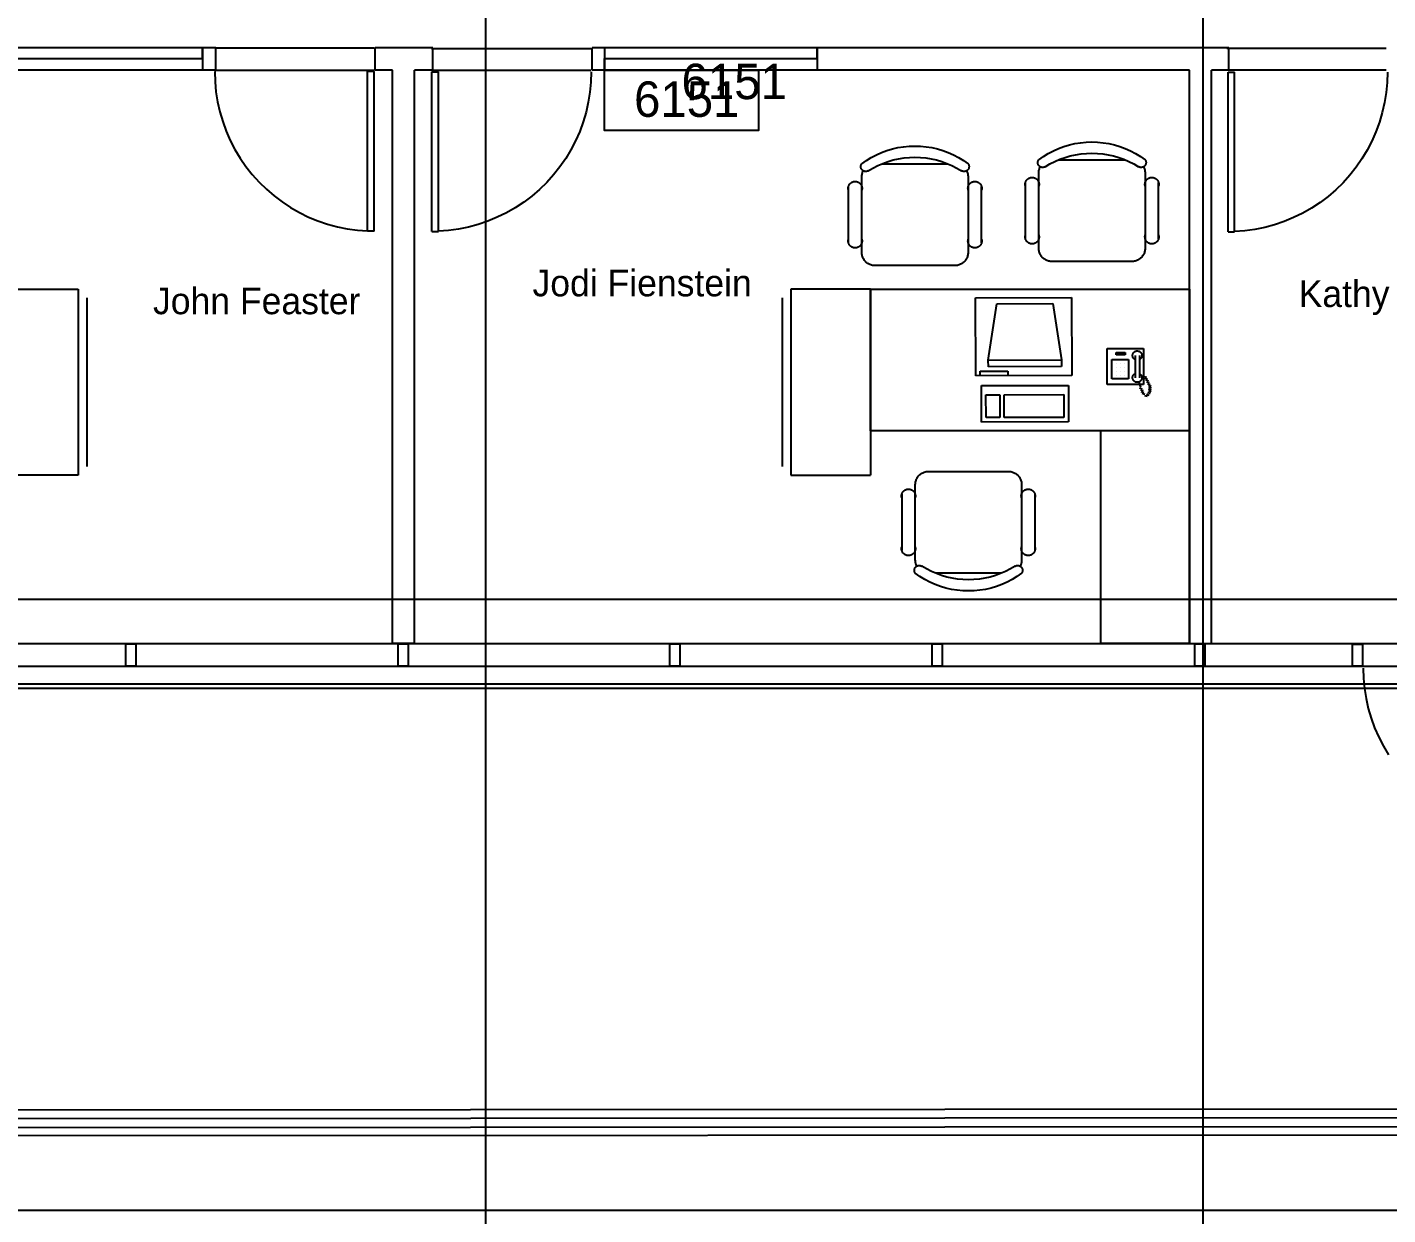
# Model space of a CAD drawing. Header units: millimetres. Extents: x 18694 to 89916, y 18694 to 89916.
# Drawn here: x 74181 to 81984, y 27563 to 34371 of the extents above; entities that cross this region are included whole.
import ezdxf

# ---------------------------------------------------------------- set-up
doc = ezdxf.new("R2010")
doc.units = ezdxf.units.MM
doc.layers.get('0').update_dxf_attribs({"linetype": 'CONTINUOUS'})
for name, color, linetype in [('E-B-FURR', 7, 'CONTINUOUS'), ('E-B-GLAZ', 7, 'CONTINUOUS'), ('E-B-MULL', 7, 'CONTINUOUS'), ('E-C-HEAD', 7, 'CONTINUOUS'), ('E-F-TERR', 7, 'CONTINUOUS'), ('EMPLOYEE', 7, 'CONTINUOUS'), ('GRIDLN', 7, 'CONTINUOUS'), ('RMNUM', 7, 'CONTINUOUS')]:
    doc.layers.add(name, color=color, linetype=linetype)

msp = doc.modelspace()

# ---------------------------------------------------------------- linework, layer by layer
for p, q in [((76132.962212, 33202.129887), (76132.962212, 34116.529887)), ((76171.062212, 34116.529887), (76132.962212, 34116.529887)), ((76171.062212, 33202.129887), (76171.062212, 34116.529887)), ((76501.375775, 33200.291943), (76501.375775, 34114.691943)), ((76501.375775, 34114.691943), (76539.475775, 34114.691943)), ((76539.475775, 33200.291943), (76539.475775, 34114.691943)), ((81068.09288, 33198.344195), (81068.09288, 34112.744195)), ((81068.09288, 34112.744195), (81106.19288, 34112.744195)), ((81106.19288, 33198.344195), (81106.19288, 34112.744195)), ((79083.572079, 33588.486838), (79461.529908, 33588.486838)), ((80098.580982, 33611.764646), (80476.53881, 33611.764646)), ((78967.750993, 33080.486838), (78967.750993, 33512.286838)), ((79577.350993, 33512.286838), (79577.350993, 33080.486838)), ((79906.559896, 33157.739646), (79906.559896, 33481.589646)), ((79982.759896, 33103.764646), (79982.759896, 33535.564646)), ((80592.359896, 33535.564646), (80592.359896, 33103.764646)), ((80669.626333, 33157.739646), (80669.626333, 33481.589646)), ((78891.550993, 33134.461838), (78891.550993, 33458.311838)), ((79654.61743, 33134.461838), (79654.61743, 33458.311838)), ((76171.062212, 33202.129887), (76132.962212, 33202.129887)), ((76501.375775, 33200.291943), (76539.475775, 33200.291943)), ((81068.09288, 33198.344195), (81106.19288, 33198.344195)), ((80516.159896, 33027.564646), (80058.959896, 33027.564646)), ((79501.150993, 33004.286838), (79043.950993, 33004.286838)), ((74015.776256, 32869.654093), (74472.976256, 32869.654093)), ((74472.976256, 32869.654093), (74472.976256, 31802.854093)), ((78561.01922, 32869.555224), (78561.01922, 31802.755224)), ((79018.21922, 32869.555224), (78561.01922, 32869.555224)), ((79018.21922, 32869.555224), (80847.019213, 32869.71386)), ((79018.289725, 32056.755227), (79018.21922, 32869.555224)), ((79018.21922, 32869.555224), (79018.21922, 31802.755224)), ((80847.019213, 32869.71386), (80847.195475, 30837.713868)), ((74523.776256, 32818.854093), (74523.776256, 31853.654093)), ((78510.21922, 32818.755224), (78510.21922, 31853.555224)), ((79620.006039, 32819.509741), (80171.457442, 32821.044443)), ((79621.248418, 32373.0967), (79620.006039, 32819.509741)), ((79693.527496, 32462.198199), (79741.402828, 32785.70186)), ((79741.402828, 32785.70186), (80064.358609, 32786.600654)), ((80064.358609, 32786.600654), (80112.625873, 32463.36456)), ((80171.457442, 32821.044443), (80172.699821, 32374.631403)), ((79693.527496, 32462.198199), (80112.625873, 32463.36456)), ((79693.630831, 32425.067634), (79693.527496, 32462.198199)), ((80112.625873, 32463.36456), (80112.729208, 32426.233994)), ((80375.070722, 32322.81821), (80375.070722, 32528.661669)), ((80375.070722, 32528.661669), (80583.484894, 32528.661669)), ((80401.998927, 32354.659434), (80401.998927, 32465.784434)), ((80401.998927, 32465.784434), (80497.248927, 32465.784434)), ((80425.811427, 32493.565684), (80425.811427, 32505.471934)), ((80425.811427, 32505.471934), (80477.405177, 32505.471934)), ((80477.405177, 32493.565684), (80425.811427, 32493.565684)), ((80477.405177, 32505.471934), (80477.405177, 32493.565684)), ((80497.248927, 32465.784434), (80497.248927, 32354.659434)), ((80534.768017, 32488.920795), (80534.768017, 32361.920795)), ((80560.168017, 32488.920795), (80560.168017, 32361.920795)), ((80583.484894, 32528.661669), (80583.484894, 32322.81821)), ((79647.434927, 32399.429372), (79804.992471, 32399.867858)), ((79647.508008, 32373.169781), (79647.434927, 32399.429372)), ((80112.729208, 32426.233994), (79693.630831, 32425.067634)), ((79804.992471, 32399.867858), (79805.065552, 32373.608268)), ((80425.811427, 32445.940684), (80425.811427, 32445.940684)), ((80425.811427, 32422.128184), (80425.811427, 32422.128184)), ((80425.811427, 32398.315684), (80425.811427, 32398.315684)), ((80449.623927, 32445.940684), (80449.623927, 32445.940684)), ((80449.623927, 32422.128184), (80449.623927, 32422.128184)), ((80449.623927, 32398.315684), (80449.623927, 32398.315684)), ((80473.436427, 32445.940684), (80473.436427, 32445.940684)), ((80473.436427, 32422.128184), (80473.436427, 32422.128184)), ((80473.436427, 32398.315684), (80473.436427, 32398.315684)), ((80172.699821, 32374.631403), (79621.248418, 32373.0967)), ((79653.409875, 32316.563526), (80152.342096, 32317.952066)), ((79653.994523, 32106.486801), (79653.409875, 32316.563526)), ((80152.342096, 32317.952066), (80152.926745, 32107.875341)), ((80583.484894, 32322.81821), (80375.070722, 32322.81821)), ((80497.248927, 32354.659434), (80401.998927, 32354.659434)), ((80425.811427, 32374.503184), (80425.811427, 32374.503184)), ((80449.623927, 32374.503184), (80449.623927, 32374.503184)), ((80473.436427, 32374.503184), (80473.436427, 32374.503184)), ((80556.469661, 32337.069815), (80565.634932, 32308.1677)), ((80585.954932, 32369.1277), (80601.194932, 32364.0477)), ((80591.034932, 32358.9677), (80606.274932, 32353.8877)), ((80596.114932, 32348.8077), (80611.354932, 32343.7277)), ((80601.194932, 32338.6477), (80616.434932, 32333.5677)), ((80606.274932, 32328.4877), (80621.514932, 32323.4077)), ((80611.354932, 32318.3277), (80626.594932, 32313.2477)), ((80611.354932, 32308.1677), (80626.594932, 32303.0877)), ((79679.815628, 32264.117425), (79758.594399, 32264.336669)), ((79680.181033, 32132.819472), (79679.815628, 32264.117425)), ((79758.594399, 32264.336669), (79758.959805, 32133.038716)), ((79784.85399, 32264.40975), (80126.228668, 32265.359804)), ((79785.219395, 32133.111797), (79784.85399, 32264.40975)), ((80126.228668, 32265.359804), (80126.594073, 32134.061851)), ((80560.554932, 32303.0877), (80575.794932, 32298.0077)), ((80565.634932, 32292.9277), (80580.874932, 32287.8477)), ((80570.714932, 32282.7677), (80585.954932, 32277.6877)), ((80575.794932, 32272.6077), (80591.034932, 32267.5277)), ((80589.240617, 32260.293653), (80604.480617, 32255.213653)), ((80601.194932, 32267.5277), (80616.434932, 32262.4477)), ((80606.274932, 32277.6877), (80621.514932, 32272.6077)), ((80611.354932, 32298.0077), (80626.594932, 32292.9277)), ((80611.354932, 32287.8477), (80626.594932, 32282.7677)), ((80152.926745, 32107.875341), (79653.994523, 32106.486801)), ((79758.959805, 32133.038716), (79680.181033, 32132.819472)), ((80126.594073, 32134.061851), (79785.219395, 32133.111797)), ((80847.089718, 32056.913863), (79018.289725, 32056.755227)), ((80339.195477, 30837.669802), (80339.08972, 32056.869797)), ((74472.976256, 31802.854093), (74015.776256, 31802.854093)), ((78561.01922, 31802.755224), (79018.21922, 31802.755224)), ((79350.925596, 31824.893106), (79808.125596, 31824.893106)), ((79197.459159, 31694.718106), (79197.459159, 31370.868106)), ((79274.725596, 31316.893106), (79274.725596, 31748.693106)), ((79884.325596, 31748.693106), (79884.325596, 31316.893106)), ((79960.525596, 31694.718106), (79960.525596, 31370.868106)), ((79768.504511, 31240.693106), (79390.546682, 31240.693106)), ((80847.195475, 30837.713868), (80339.195477, 30837.669802))]:
    msp.add_line(p, q)
for points in [[(75256.662212, 34116.529887), (75258.517618, 34058.30854), (75264.076309, 34000.323467), (75273.315725, 33942.809982), (75286.198371, 33886.001486), (75302.671967, 33830.12852), (75322.66966, 33775.417826), (75346.110296, 33722.091431), (75372.898747, 33670.365744), (75402.9263, 33620.450678), (75436.071099, 33572.548799), (75472.198636, 33526.8545), (75511.162296, 33483.55322), (75552.80396, 33442.820682), (75596.954635, 33404.822187), (75643.435151, 33369.711941), (75692.056881, 33337.632427), (75742.622507, 33308.713832), (75794.926826, 33283.073511), (75848.757575, 33260.815518), (75903.896299, 33242.030182), (75960.119234, 33226.793735), (76017.198217, 33215.168011), (76074.901611, 33207.20019), (76132.995242, 33202.922605)], [(77415.775775, 34114.691943), (77413.920369, 34056.470596), (77408.361678, 33998.485523), (77399.122262, 33940.972038), (77386.239616, 33884.163542), (77369.76602, 33828.290576), (77349.768327, 33773.579882), (77326.327691, 33720.253487), (77299.53924, 33668.5278), (77269.511687, 33618.612734), (77236.366888, 33570.710855), (77200.239351, 33525.016556), (77161.275691, 33481.715276), (77119.634027, 33440.982738), (77075.483352, 33402.984243), (77029.002836, 33367.873997), (76980.381106, 33335.794483), (76929.81548, 33306.875888), (76877.511161, 33281.235567), (76823.680412, 33258.977574), (76768.541688, 33240.192238), (76712.318753, 33224.955791), (76655.23977, 33213.330067), (76597.536376, 33205.362246), (76539.442745, 33201.084661)], [(81982.49288, 34112.744195), (81980.637473, 34054.522848), (81975.078783, 33996.537775), (81965.839367, 33939.02429), (81952.956721, 33882.215794), (81936.483124, 33826.342827), (81916.485431, 33771.632133), (81893.044796, 33718.305738), (81866.256345, 33666.580052), (81836.228791, 33616.664986), (81803.083992, 33568.763107), (81766.956456, 33523.068808), (81727.992796, 33479.767528), (81686.351132, 33439.03499), (81642.200457, 33401.036495), (81595.71994, 33365.926249), (81547.098211, 33333.846735), (81496.532584, 33304.928139), (81444.228266, 33279.287819), (81390.397517, 33257.029826), (81335.258793, 33238.244489), (81279.035858, 33223.008043), (81221.956874, 33211.382319), (81164.253481, 33203.414497), (81106.15985, 33199.136913)], [(79982.759896, 33611.764646), (80009.524597, 33630.523878), (80037.440227, 33647.52316), (80066.39123, 33662.692123), (80096.257762, 33675.967975), (80126.916191, 33687.295761), (80158.239606, 33696.62859), (80190.098343, 33703.927827), (80222.360523, 33709.163258), (80254.892596, 33712.313211), (80287.559896, 33713.364646), (80320.227196, 33712.313211), (80352.759269, 33709.163258), (80385.021449, 33703.927827), (80416.880186, 33696.62859), (80448.203601, 33687.295761), (80478.86203, 33675.967975), (80508.728562, 33662.692123), (80537.679565, 33647.52316), (80565.595195, 33630.523878), (80592.359896, 33611.764646)], [(78967.750993, 33588.486838), (78994.515694, 33607.246069), (79022.431324, 33624.245351), (79051.382327, 33639.414314), (79081.248859, 33652.690167), (79111.907288, 33664.017953), (79143.230703, 33673.350781), (79175.08944, 33680.650019), (79207.35162, 33685.88545), (79239.883693, 33689.035403), (79272.550993, 33690.086838), (79305.218293, 33689.035403), (79337.750366, 33685.88545), (79370.012546, 33680.650019), (79401.871283, 33673.350781), (79433.194698, 33664.017953), (79463.853127, 33652.690167), (79493.719659, 33639.414314), (79522.670662, 33624.245351), (79550.586292, 33607.246069), (79577.350993, 33588.486838)], [(80020.078649, 33571.172876), (80047.06741, 33587.148548), (80075.006707, 33601.396744), (80103.786109, 33613.861149), (80133.291868, 33624.492496), (80163.407364, 33633.248767), (80194.013566, 33640.095353), (80224.989506, 33645.005193), (80256.212752, 33647.95888), (80287.559896, 33648.944742), (80318.90704, 33647.95888), (80350.130286, 33645.005193), (80381.106226, 33640.095353), (80411.712428, 33633.248767), (80441.827924, 33624.492496), (80471.333683, 33613.861149), (80500.113085, 33601.396744), (80528.052382, 33587.148548), (80555.041143, 33571.172876)], [(79004.864524, 33548.223141), (79003.313381, 33547.321012), (79001.707379, 33546.520612), (79000.053181, 33545.825263), (78998.357649, 33545.237849), (78996.627818, 33544.760807), (78994.870865, 33544.396117), (78993.094079, 33544.145292), (78991.304831, 33544.009372), (78989.510544, 33543.988921), (78987.718663, 33544.084023), (78985.936621, 33544.294285), (78984.171812, 33544.618834), (78982.431557, 33545.056324), (78980.723077, 33545.604939), (78979.053459, 33546.262403), (78977.429631, 33547.025989), (78975.858329, 33547.892529), (78974.346071, 33548.858428), (78972.899133, 33549.919678), (78971.523516, 33551.071877), (78970.224929, 33552.310245), (78969.008758, 33553.629643), (78967.88005, 33555.024598), (78966.843486, 33556.489323), (78965.903368, 33558.017741), (78965.063595, 33559.60351), (78964.327652, 33561.240053), (78963.698592, 33562.920578), (78963.179025, 33564.638115), (78962.771106, 33566.385537), (78962.476528, 33568.155596), (78962.296512, 33569.940946), (78962.231806, 33571.734183), (78962.282678, 33573.527865), (78962.448917, 33575.314551), (78962.729833, 33577.086829), (78963.124262, 33578.837346), (78963.630565, 33580.558839), (78964.246644, 33582.244167), (78964.969942, 33583.886337), (78965.797457, 33585.478537), (78966.725758, 33587.014161), (78967.750993, 33588.486838)], [(79005.069746, 33547.895068), (79032.058508, 33563.87074), (79059.997804, 33578.118936), (79088.777206, 33590.58334), (79118.282965, 33601.214688), (79148.398461, 33609.970959), (79179.004663, 33616.817545), (79209.980603, 33621.727384), (79241.203849, 33624.681072), (79272.550993, 33625.666933), (79303.898137, 33624.681072), (79335.121383, 33621.727384), (79366.097323, 33616.817545), (79396.703525, 33609.970959), (79426.819021, 33601.214688), (79456.32478, 33590.58334), (79485.104182, 33578.118936), (79513.043479, 33563.87074), (79540.03224, 33547.895068)], [(79577.350993, 33588.486838), (79578.376228, 33587.014161), (79579.304529, 33585.478537), (79580.132044, 33583.886337), (79580.855342, 33582.244167), (79581.471421, 33580.558839), (79581.977724, 33578.837346), (79582.372153, 33577.086829), (79582.653069, 33575.314551), (79582.819308, 33573.527865), (79582.87018, 33571.734183), (79582.805474, 33569.940946), (79582.625458, 33568.155596), (79582.33088, 33566.385537), (79581.922961, 33564.638115), (79581.403394, 33562.920578), (79580.774334, 33561.240053), (79580.038391, 33559.60351), (79579.198618, 33558.017741), (79578.2585, 33556.489323), (79577.221936, 33555.024598), (79576.093228, 33553.629643), (79574.877057, 33552.310245), (79573.57847, 33551.071877), (79572.202853, 33549.919678), (79570.755915, 33548.858428), (79569.243658, 33547.892529), (79567.672355, 33547.025989), (79566.048527, 33546.262403), (79564.378909, 33545.604939), (79562.670429, 33545.056324), (79560.930174, 33544.618834), (79559.165365, 33544.294285), (79557.383323, 33544.084023), (79555.591442, 33543.988921), (79553.797155, 33544.009372), (79552.007907, 33544.145292), (79550.231121, 33544.396117), (79548.474168, 33544.760807), (79546.744337, 33545.237849), (79545.048806, 33545.825263), (79543.394607, 33546.520612), (79541.788605, 33547.321012), (79540.237462, 33548.223141)], [(80019.873427, 33571.50095), (80018.322284, 33570.59882), (80016.716282, 33569.79842), (80015.062083, 33569.103071), (80013.366552, 33568.515657), (80011.636721, 33568.038616), (80009.879768, 33567.673926), (80008.102982, 33567.423101), (80006.313734, 33567.28718), (80004.519447, 33567.266729), (80002.727566, 33567.361832), (80000.945524, 33567.572094), (79999.180715, 33567.896643), (79997.44046, 33568.334132), (79995.73198, 33568.882747), (79994.062362, 33569.540211), (79992.438534, 33570.303798), (79990.867231, 33571.170338), (79989.354974, 33572.136236), (79987.908036, 33573.197487), (79986.532419, 33574.349686), (79985.233832, 33575.588053), (79984.017661, 33576.907451), (79982.888953, 33578.302407), (79981.852389, 33579.767131), (79980.912271, 33581.295549), (79980.072498, 33582.881319), (79979.336555, 33584.517861), (79978.707495, 33586.198387), (79978.187928, 33587.915923), (79977.780009, 33589.663346), (79977.485431, 33591.433404), (79977.305415, 33593.218755), (79977.240709, 33595.011991), (79977.291581, 33596.805673), (79977.45782, 33598.592359), (79977.738736, 33600.364637), (79978.133165, 33602.115154), (79978.639468, 33603.836647), (79979.255547, 33605.521975), (79979.978845, 33607.164146), (79980.80636, 33608.756345), (79981.734661, 33610.291969), (79982.759896, 33611.764646)], [(79982.759896, 33535.564646), (79982.897838, 33540.147588), (79983.311165, 33544.713937), (79983.998381, 33549.247161), (79984.956997, 33553.730848), (79986.183542, 33558.148762), (79987.673576, 33562.484911), (79989.421705, 33566.723594), (79991.421599, 33570.849465)], [(80592.359896, 33611.764646), (80593.385131, 33610.291969), (80594.313432, 33608.756345), (80595.140947, 33607.164146), (80595.864245, 33605.521975), (80596.480324, 33603.836647), (80596.986627, 33602.115154), (80597.381056, 33600.364637), (80597.661972, 33598.592359), (80597.828211, 33596.805673), (80597.879083, 33595.011991), (80597.814377, 33593.218755), (80597.634361, 33591.433404), (80597.339783, 33589.663346), (80596.931864, 33587.915923), (80596.412297, 33586.198387), (80595.783237, 33584.517861), (80595.047294, 33582.881319), (80594.207521, 33581.295549), (80593.267403, 33579.767131), (80592.230839, 33578.302407), (80591.102131, 33576.907451), (80589.88596, 33575.588053), (80588.587373, 33574.349686), (80587.211756, 33573.197487), (80585.764818, 33572.136236), (80584.25256, 33571.170338), (80582.681258, 33570.303798), (80581.05743, 33569.540211), (80579.387812, 33568.882747), (80577.679332, 33568.334132), (80575.939077, 33567.896643), (80574.174268, 33567.572094), (80572.392226, 33567.361832), (80570.600345, 33567.266729), (80568.806058, 33567.28718), (80567.01681, 33567.423101), (80565.240024, 33567.673926), (80563.483071, 33568.038616), (80561.75324, 33568.515657), (80560.057708, 33569.103071), (80558.40351, 33569.79842), (80556.797508, 33570.59882), (80555.246365, 33571.50095)], [(80583.698193, 33570.849465), (80585.698087, 33566.723594), (80587.446215, 33562.484911), (80588.93625, 33558.148762), (80590.162795, 33553.730848), (80591.121411, 33549.247161), (80591.808627, 33544.713937), (80592.221954, 33540.147588), (80592.359896, 33535.564646)], [(78891.550993, 33436.086838), (78890.909015, 33438.587903), (78890.431034, 33441.12542), (78890.119073, 33443.688649), (78889.974452, 33446.266739), (78889.997784, 33448.848776), (78890.188969, 33451.423832), (78890.5472, 33453.981004), (78891.070958, 33456.50947), (78891.758028, 33458.998526), (78892.6055, 33461.437635), (78893.609788, 33463.816472), (78894.766639, 33466.124969), (78896.071158, 33468.353352), (78897.517822, 33470.49219), (78899.100507, 33472.532427), (78900.812513, 33474.465429), (78902.646595, 33476.283012), (78904.594987, 33477.977482), (78906.649442, 33479.541667), (78908.801264, 33480.968946), (78911.041344, 33482.253276), (78913.360199, 33483.389221), (78915.748014, 33484.371973), (78918.194681, 33485.197371), (78920.689843, 33485.861922), (78923.222939, 33486.362813), (78925.783244, 33486.697922), (78928.359922, 33486.865832), (78930.942064, 33486.865832), (78933.518742, 33486.697922), (78936.079048, 33486.362813), (78938.612143, 33485.861922), (78941.107305, 33485.197371), (78943.553972, 33484.371973), (78945.941787, 33483.389221), (78948.260642, 33482.253276), (78950.500722, 33480.968946), (78952.652544, 33479.541667), (78954.706999, 33477.977482), (78956.655392, 33476.283012), (78958.489473, 33474.465429), (78960.201479, 33472.532427), (78961.784164, 33470.49219), (78963.230828, 33468.353352), (78964.535347, 33466.124969), (78965.692199, 33463.816472), (78966.696486, 33461.437635), (78967.543958, 33458.998526), (78968.231028, 33456.50947), (78968.754786, 33453.981004), (78969.113017, 33451.423832), (78969.304202, 33448.848776), (78969.327534, 33446.266739), (78969.182913, 33443.688649), (78968.870952, 33441.12542), (78968.392971, 33438.587903), (78967.750993, 33436.086838)], [(78967.750993, 33512.286838), (78967.888935, 33516.86978), (78968.302262, 33521.436129), (78968.989478, 33525.969353), (78969.948094, 33530.453039), (78971.174639, 33534.870954), (78972.664674, 33539.207102), (78974.412802, 33543.445785), (78976.412696, 33547.571656)], [(79568.68929, 33547.571656), (79570.689184, 33543.445785), (79572.437313, 33539.207102), (79573.927347, 33534.870954), (79575.153892, 33530.453039), (79576.112508, 33525.969353), (79576.799724, 33521.436129), (79577.213051, 33516.86978), (79577.350993, 33512.286838)], [(79578.41743, 33436.086838), (79577.775452, 33438.587903), (79577.297471, 33441.12542), (79576.98551, 33443.688649), (79576.840889, 33446.266739), (79576.864221, 33448.848776), (79577.055407, 33451.423832), (79577.413637, 33453.981004), (79577.937395, 33456.50947), (79578.624465, 33458.998526), (79579.471937, 33461.437635), (79580.476225, 33463.816472), (79581.633076, 33466.124969), (79582.937595, 33468.353352), (79584.384259, 33470.49219), (79585.966944, 33472.532427), (79587.678951, 33474.465429), (79589.513032, 33476.283012), (79591.461424, 33477.977482), (79593.515879, 33479.541667), (79595.667701, 33480.968946), (79597.907781, 33482.253276), (79600.226636, 33483.389221), (79602.614452, 33484.371973), (79605.061119, 33485.197371), (79607.556281, 33485.861922), (79610.089376, 33486.362813), (79612.649681, 33486.697922), (79615.226359, 33486.865832), (79617.808502, 33486.865832), (79620.385179, 33486.697922), (79622.945485, 33486.362813), (79625.47858, 33485.861922), (79627.973742, 33485.197371), (79630.420409, 33484.371973), (79632.808224, 33483.389221), (79635.127079, 33482.253276), (79637.367159, 33480.968946), (79639.518981, 33479.541667), (79641.573437, 33477.977482), (79643.521829, 33476.283012), (79645.35591, 33474.465429), (79647.067917, 33472.532427), (79648.650602, 33470.49219), (79650.097265, 33468.353352), (79651.401784, 33466.124969), (79652.558636, 33463.816472), (79653.562923, 33461.437635), (79654.410396, 33458.998526), (79655.097465, 33456.50947), (79655.621224, 33453.981004), (79655.979454, 33451.423832), (79656.17064, 33448.848776), (79656.193971, 33446.266739), (79656.049351, 33443.688649), (79655.737389, 33441.12542), (79655.259408, 33438.587903), (79654.61743, 33436.086838)], [(79906.559896, 33459.364646), (79905.917918, 33461.865711), (79905.439937, 33464.403229), (79905.127976, 33466.966457), (79904.983355, 33469.544547), (79905.006687, 33472.126585), (79905.197872, 33474.70164), (79905.556103, 33477.258813), (79906.079861, 33479.787279), (79906.766931, 33482.276334), (79907.614403, 33484.715443), (79908.61869, 33487.094281), (79909.775542, 33489.402777), (79911.080061, 33491.631161), (79912.526725, 33493.769998), (79914.10941, 33495.810236), (79915.821416, 33497.743237), (79917.655497, 33499.56082), (79919.60389, 33501.255291), (79921.658345, 33502.819476), (79923.810167, 33504.246754), (79926.050247, 33505.531085), (79928.369102, 33506.66703), (79930.756917, 33507.649782), (79933.203584, 33508.47518), (79935.698746, 33509.139731), (79938.231841, 33509.640621), (79940.792147, 33509.97573), (79943.368825, 33510.143641), (79945.950967, 33510.143641), (79948.527645, 33509.97573), (79951.08795, 33509.640621), (79953.621046, 33509.139731), (79956.116208, 33508.47518), (79958.562875, 33507.649782), (79960.95069, 33506.66703), (79963.269545, 33505.531085), (79965.509625, 33504.246754), (79967.661447, 33502.819476), (79969.715902, 33501.255291), (79971.664294, 33499.56082), (79973.498376, 33497.743237), (79975.210382, 33495.810236), (79976.793067, 33493.769998), (79978.239731, 33491.631161), (79979.54425, 33489.402777), (79980.701101, 33487.094281), (79981.705389, 33484.715443), (79982.552861, 33482.276334), (79983.239931, 33479.787279), (79983.763689, 33477.258813), (79984.12192, 33474.70164), (79984.313105, 33472.126585), (79984.336437, 33469.544547), (79984.191816, 33466.966457), (79983.879855, 33464.403229), (79983.401874, 33461.865711), (79982.759896, 33459.364646)], [(80593.426333, 33459.364646), (80592.784355, 33461.865711), (80592.306374, 33464.403229), (80591.994413, 33466.966457), (80591.849792, 33469.544547), (80591.873124, 33472.126585), (80592.06431, 33474.70164), (80592.42254, 33477.258813), (80592.946298, 33479.787279), (80593.633368, 33482.276334), (80594.48084, 33484.715443), (80595.485128, 33487.094281), (80596.641979, 33489.402777), (80597.946498, 33491.631161), (80599.393162, 33493.769998), (80600.975847, 33495.810236), (80602.687853, 33497.743237), (80604.521935, 33499.56082), (80606.470327, 33501.255291), (80608.524782, 33502.819476), (80610.676604, 33504.246754), (80612.916684, 33505.531085), (80615.235539, 33506.66703), (80617.623354, 33507.649782), (80620.070021, 33508.47518), (80622.565184, 33509.139731), (80625.098279, 33509.640621), (80627.658584, 33509.97573), (80630.235262, 33510.143641), (80632.817405, 33510.143641), (80635.394082, 33509.97573), (80637.954388, 33509.640621), (80640.487483, 33509.139731), (80642.982645, 33508.47518), (80645.429312, 33507.649782), (80647.817127, 33506.66703), (80650.135982, 33505.531085), (80652.376062, 33504.246754), (80654.527884, 33502.819476), (80656.58234, 33501.255291), (80658.530732, 33499.56082), (80660.364813, 33497.743237), (80662.07682, 33495.810236), (80663.659504, 33493.769998), (80665.106168, 33491.631161), (80666.410687, 33489.402777), (80667.567539, 33487.094281), (80668.571826, 33484.715443), (80669.419298, 33482.276334), (80670.106368, 33479.787279), (80670.630126, 33477.258813), (80670.988357, 33474.70164), (80671.179542, 33472.126585), (80671.202874, 33469.544547), (80671.058253, 33466.966457), (80670.746292, 33464.403229), (80670.268311, 33461.865711), (80669.626333, 33459.364646)], [(79982.759896, 33179.964646), (79983.401874, 33177.463581), (79983.879855, 33174.926063), (79984.191816, 33172.362834), (79984.336437, 33169.784745), (79984.313105, 33167.202707), (79984.12192, 33164.627652), (79983.763689, 33162.070479), (79983.239931, 33159.542013), (79982.552861, 33157.052958), (79981.705389, 33154.613849), (79980.701101, 33152.235011), (79979.54425, 33149.926515), (79978.239731, 33147.698131), (79976.793067, 33145.559294), (79975.210382, 33143.519056), (79973.498376, 33141.586055), (79971.664294, 33139.768472), (79969.715902, 33138.074001), (79967.661447, 33136.509816), (79965.509625, 33135.082538), (79963.269545, 33133.798207), (79960.95069, 33132.662262), (79958.562875, 33131.67951), (79956.116208, 33130.854112), (79953.621046, 33130.189561), (79951.08795, 33129.688671), (79948.527645, 33129.353562), (79945.950967, 33129.185651), (79943.368825, 33129.185651), (79940.792147, 33129.353562), (79938.231841, 33129.688671), (79935.698746, 33130.189561), (79933.203584, 33130.854112), (79930.756917, 33131.67951), (79928.369102, 33132.662262), (79926.050247, 33133.798207), (79923.810167, 33135.082538), (79921.658345, 33136.509816), (79919.60389, 33138.074001), (79917.655497, 33139.768472), (79915.821416, 33141.586055), (79914.10941, 33143.519056), (79912.526725, 33145.559294), (79911.080061, 33147.698131), (79909.775542, 33149.926515), (79908.61869, 33152.235011), (79907.614403, 33154.613849), (79906.766931, 33157.052958), (79906.079861, 33159.542013), (79905.556103, 33162.070479), (79905.197872, 33164.627652), (79905.006687, 33167.202707), (79904.983355, 33169.784745), (79905.127976, 33172.362834), (79905.439937, 33174.926063), (79905.917918, 33177.463581), (79906.559896, 33179.964646)], [(80669.626333, 33179.964646), (80670.268311, 33177.463581), (80670.746292, 33174.926063), (80671.058253, 33172.362834), (80671.202874, 33169.784745), (80671.179542, 33167.202707), (80670.988357, 33164.627652), (80670.630126, 33162.070479), (80670.106368, 33159.542013), (80669.419298, 33157.052958), (80668.571826, 33154.613849), (80667.567539, 33152.235011), (80666.410687, 33149.926515), (80665.106168, 33147.698131), (80663.659504, 33145.559294), (80662.07682, 33143.519056), (80660.364813, 33141.586055), (80658.530732, 33139.768472), (80656.58234, 33138.074001), (80654.527884, 33136.509816), (80652.376062, 33135.082538), (80650.135982, 33133.798207), (80647.817127, 33132.662262), (80645.429312, 33131.67951), (80642.982645, 33130.854112), (80640.487483, 33130.189561), (80637.954388, 33129.688671), (80635.394082, 33129.353562), (80632.817405, 33129.185651), (80630.235262, 33129.185651), (80627.658584, 33129.353562), (80625.098279, 33129.688671), (80622.565184, 33130.189561), (80620.070021, 33130.854112), (80617.623354, 33131.67951), (80615.235539, 33132.662262), (80612.916684, 33133.798207), (80610.676604, 33135.082538), (80608.524782, 33136.509816), (80606.470327, 33138.074001), (80604.521935, 33139.768472), (80602.687853, 33141.586055), (80600.975847, 33143.519056), (80599.393162, 33145.559294), (80597.946498, 33147.698131), (80596.641979, 33149.926515), (80595.485128, 33152.235011), (80594.48084, 33154.613849), (80593.633368, 33157.052958), (80592.946298, 33159.542013), (80592.42254, 33162.070479), (80592.06431, 33164.627652), (80591.873124, 33167.202707), (80591.849792, 33169.784745), (80591.994413, 33172.362834), (80592.306374, 33174.926063), (80592.784355, 33177.463581), (80593.426333, 33179.964646)], [(78967.750993, 33156.686838), (78968.392971, 33154.185773), (78968.870952, 33151.648255), (78969.182913, 33149.085026), (78969.327534, 33146.506936), (78969.304202, 33143.924899), (78969.113017, 33141.349844), (78968.754786, 33138.792671), (78968.231028, 33136.264205), (78967.543958, 33133.775149), (78966.696486, 33131.336041), (78965.692199, 33128.957203), (78964.535347, 33126.648706), (78963.230828, 33124.420323), (78961.784164, 33122.281485), (78960.201479, 33120.241248), (78958.489473, 33118.308246), (78956.655392, 33116.490663), (78954.706999, 33114.796193), (78952.652544, 33113.232008), (78950.500722, 33111.804729), (78948.260642, 33110.520399), (78945.941787, 33109.384454), (78943.553972, 33108.401702), (78941.107305, 33107.576304), (78938.612143, 33106.911753), (78936.079048, 33106.410863), (78933.518742, 33106.075753), (78930.942064, 33105.907843), (78928.359922, 33105.907843), (78925.783244, 33106.075753), (78923.222939, 33106.410863), (78920.689843, 33106.911753), (78918.194681, 33107.576304), (78915.748014, 33108.401702), (78913.360199, 33109.384454), (78911.041344, 33110.520399), (78908.801264, 33111.804729), (78906.649442, 33113.232008), (78904.594987, 33114.796193), (78902.646595, 33116.490663), (78900.812513, 33118.308246), (78899.100507, 33120.241248), (78897.517822, 33122.281485), (78896.071158, 33124.420323), (78894.766639, 33126.648706), (78893.609788, 33128.957203), (78892.6055, 33131.336041), (78891.758028, 33133.775149), (78891.070958, 33136.264205), (78890.5472, 33138.792671), (78890.188969, 33141.349844), (78889.997784, 33143.924899), (78889.974452, 33146.506936), (78890.119073, 33149.085026), (78890.431034, 33151.648255), (78890.909015, 33154.185773), (78891.550993, 33156.686838)], [(79654.61743, 33156.686838), (79655.259408, 33154.185773), (79655.737389, 33151.648255), (79656.049351, 33149.085026), (79656.193971, 33146.506936), (79656.17064, 33143.924899), (79655.979454, 33141.349844), (79655.621224, 33138.792671), (79655.097465, 33136.264205), (79654.410396, 33133.775149), (79653.562923, 33131.336041), (79652.558636, 33128.957203), (79651.401784, 33126.648706), (79650.097265, 33124.420323), (79648.650602, 33122.281485), (79647.067917, 33120.241248), (79645.35591, 33118.308246), (79643.521829, 33116.490663), (79641.573437, 33114.796193), (79639.518981, 33113.232008), (79637.367159, 33111.804729), (79635.127079, 33110.520399), (79632.808224, 33109.384454), (79630.420409, 33108.401702), (79627.973742, 33107.576304), (79625.47858, 33106.911753), (79622.945485, 33106.410863), (79620.385179, 33106.075753), (79617.808502, 33105.907843), (79615.226359, 33105.907843), (79612.649681, 33106.075753), (79610.089376, 33106.410863), (79607.556281, 33106.911753), (79605.061119, 33107.576304), (79602.614452, 33108.401702), (79600.226636, 33109.384454), (79597.907781, 33110.520399), (79595.667701, 33111.804729), (79593.515879, 33113.232008), (79591.461424, 33114.796193), (79589.513032, 33116.490663), (79587.678951, 33118.308246), (79585.966944, 33120.241248), (79584.384259, 33122.281485), (79582.937595, 33124.420323), (79581.633076, 33126.648706), (79580.476225, 33128.957203), (79579.471937, 33131.336041), (79578.624465, 33133.775149), (79577.937395, 33136.264205), (79577.413637, 33138.792671), (79577.055407, 33141.349844), (79576.864221, 33143.924899), (79576.840889, 33146.506936), (79576.98551, 33149.085026), (79577.297471, 33151.648255), (79577.775452, 33154.185773), (79578.41743, 33156.686838)], [(80058.959896, 33027.564646), (80053.976177, 33027.727796), (80049.0138, 33028.216548), (80044.094013, 33029.028808), (80039.237885, 33030.161098), (80034.466209, 33031.60857), (80029.799418, 33033.365026), (80025.257498, 33035.422943), (80020.859896, 33037.77351), (80016.625444, 33040.406662), (80012.572275, 33043.311121), (80008.717745, 33046.474453), (80005.078359, 33049.883109), (80001.669703, 33053.522495), (79998.506371, 33057.377025), (79995.601911, 33061.430194), (79992.96876, 33065.664646), (79990.618193, 33070.062248), (79988.560276, 33074.604168), (79986.80382, 33079.270959), (79985.356348, 33084.042635), (79984.224058, 33088.898763), (79983.411798, 33093.81855), (79982.923046, 33098.780928), (79982.759896, 33103.764646)], [(80592.359896, 33103.764646), (80592.196746, 33098.780928), (80591.707994, 33093.81855), (80590.895734, 33088.898763), (80589.763444, 33084.042635), (80588.315972, 33079.270959), (80586.559516, 33074.604168), (80584.501599, 33070.062248), (80582.151032, 33065.664646), (80579.51788, 33061.430194), (80576.61342, 33057.377025), (80573.450089, 33053.522495), (80570.041433, 33049.883109), (80566.402047, 33046.474453), (80562.547517, 33043.311121), (80558.494348, 33040.406662), (80554.259896, 33037.77351), (80549.862294, 33035.422943), (80545.320373, 33033.365026), (80540.653583, 33031.60857), (80535.881907, 33030.161098), (80531.025778, 33029.028808), (80526.105992, 33028.216548), (80521.143614, 33027.727796), (80516.159896, 33027.564646)], [(79043.950993, 33004.286838), (79038.967275, 33004.449988), (79034.004897, 33004.938739), (79029.085111, 33005.750999), (79024.228982, 33006.88329), (79019.457306, 33008.330762), (79014.790516, 33010.087217), (79010.248595, 33012.145135), (79005.850993, 33014.495702), (79001.616541, 33017.128853), (78997.563372, 33020.033313), (78993.708842, 33023.196644), (78990.069456, 33026.605301), (78986.6608, 33030.244686), (78983.497469, 33034.099217), (78980.593009, 33038.152386), (78977.959857, 33042.386838), (78975.60929, 33046.784439), (78973.551373, 33051.32636), (78971.794917, 33055.99315), (78970.347445, 33060.764826), (78969.215155, 33065.620955), (78968.402895, 33070.540742), (78967.914143, 33075.503119), (78967.750993, 33080.486838)], [(79577.350993, 33080.486838), (79577.187843, 33075.503119), (79576.699091, 33070.540742), (79575.886831, 33065.620955), (79574.754541, 33060.764826), (79573.307069, 33055.99315), (79571.550613, 33051.32636), (79569.492696, 33046.784439), (79567.142129, 33042.386838), (79564.508978, 33038.152386), (79561.604518, 33034.099217), (79558.441186, 33030.244686), (79555.03253, 33026.605301), (79551.393144, 33023.196644), (79547.538614, 33020.033313), (79543.485445, 33017.128853), (79539.250993, 33014.495702), (79534.853391, 33012.145135), (79530.311471, 33010.087217), (79525.64468, 33008.330762), (79520.873004, 33006.88329), (79516.016876, 33005.750999), (79511.097089, 33004.938739), (79506.134712, 33004.449988), (79501.150993, 33004.286838)], [(80534.768017, 32465.521993), (80533.26841, 32466.400469), (80531.829315, 32467.374915), (80530.456865, 32468.44118), (80529.156908, 32469.594719), (80527.934984, 32470.830616), (80526.796301, 32472.143605), (80525.74571, 32473.528091), (80524.78769, 32474.978173), (80523.926322, 32476.487671), (80523.165278, 32478.050154), (80522.507801, 32479.658962), (80521.956691, 32481.307239), (80521.514299, 32482.987962), (80521.18251, 32484.693968), (80520.962736, 32486.417986), (80520.855915, 32488.152671), (80520.862503, 32489.890628), (80520.98247, 32491.624453), (80521.215306, 32493.346756), (80521.560018, 32495.050197), (80522.015138, 32496.727518), (80522.578726, 32498.371571), (80523.24838, 32499.975349), (80524.021247, 32501.532018), (80524.894032, 32503.034943), (80525.863017, 32504.477721), (80526.924072, 32505.854203), (80528.072676, 32507.158523), (80529.303933, 32508.385122), (80530.612597, 32509.528774), (80531.99309, 32510.584604), (80533.43953, 32511.548113), (80534.945753, 32512.415196), (80536.50534, 32513.182157), (80538.111645, 32513.845728), (80539.757822, 32514.40308), (80541.436856, 32514.851839), (80543.141592, 32515.190093), (80544.864765, 32515.416399), (80546.599032, 32515.529794), (80548.337002, 32515.529794), (80550.071269, 32515.416399), (80551.794442, 32515.190093), (80553.499178, 32514.851839), (80555.178212, 32514.40308), (80556.824388, 32513.845728), (80558.430693, 32513.182157), (80559.99028, 32512.415196), (80561.496503, 32511.548113), (80562.942943, 32510.584604), (80564.323436, 32509.528774), (80565.6321, 32508.385122), (80566.863357, 32507.158523), (80568.011961, 32505.854203), (80569.073016, 32504.477721), (80570.042001, 32503.034943), (80570.914787, 32501.532018), (80571.687653, 32499.975349), (80572.357307, 32498.371571), (80572.920895, 32496.727518), (80573.376015, 32495.050197), (80573.720727, 32493.346756), (80573.953563, 32491.624453), (80574.07353, 32489.890628), (80574.080118, 32488.152671), (80573.973297, 32486.417986), (80573.753523, 32484.693968), (80573.421734, 32482.987962), (80572.979342, 32481.307239), (80572.428233, 32479.658962), (80571.770755, 32478.050154), (80571.009711, 32476.487671), (80570.148343, 32474.978173), (80569.190323, 32473.528091), (80568.139733, 32472.143605), (80567.001049, 32470.830616), (80565.779125, 32469.594719), (80564.479169, 32468.44118), (80563.106718, 32467.374915), (80561.667623, 32466.400469), (80560.168017, 32465.521993)], [(80560.168017, 32385.319598), (80561.667623, 32384.441122), (80563.106718, 32383.466676), (80564.479169, 32382.400411), (80565.779125, 32381.246872), (80567.001049, 32380.010975), (80568.139733, 32378.697985), (80569.190323, 32377.3135), (80570.148343, 32375.863418), (80571.009711, 32374.35392), (80571.770755, 32372.791437), (80572.428233, 32371.182629), (80572.979342, 32369.534352), (80573.421734, 32367.853629), (80573.753523, 32366.147623), (80573.973297, 32364.423604), (80574.080118, 32362.68892), (80574.07353, 32360.950963), (80573.953563, 32359.217138), (80573.720727, 32357.494835), (80573.376015, 32355.791393), (80572.920895, 32354.114072), (80572.357307, 32352.47002), (80571.687653, 32350.866242), (80570.914787, 32349.309573), (80570.042001, 32347.806648), (80569.073016, 32346.36387), (80568.011961, 32344.987388), (80566.863357, 32343.683068), (80565.6321, 32342.456469), (80564.323436, 32341.312817), (80562.942943, 32340.256987), (80561.496503, 32339.293477), (80559.99028, 32338.426395), (80558.430693, 32337.659434), (80556.824388, 32336.995863), (80555.178212, 32336.438511), (80553.499178, 32335.989751), (80551.794442, 32335.651498), (80550.071269, 32335.425192), (80548.337002, 32335.311797), (80546.599032, 32335.311797), (80544.864765, 32335.425192), (80543.141592, 32335.651498), (80541.436856, 32335.989751), (80539.757822, 32336.438511), (80538.111645, 32336.995863), (80536.50534, 32337.659434), (80534.945753, 32338.426395), (80533.43953, 32339.293477), (80531.99309, 32340.256987), (80530.612597, 32341.312817), (80529.303933, 32342.456469), (80528.072676, 32343.683068), (80526.924072, 32344.987388), (80525.863017, 32346.36387), (80524.894032, 32347.806648), (80524.021247, 32349.309573), (80523.24838, 32350.866242), (80522.578726, 32352.47002), (80522.015138, 32354.114072), (80521.560018, 32355.791393), (80521.215306, 32357.494835), (80520.98247, 32359.217138), (80520.862503, 32360.950963), (80520.855915, 32362.68892), (80520.962736, 32364.423604), (80521.18251, 32366.147623), (80521.514299, 32367.853629), (80521.956691, 32369.534352), (80522.507801, 32371.182629), (80523.165278, 32372.791437), (80523.926322, 32374.35392), (80524.78769, 32375.863418), (80525.74571, 32377.3135), (80526.796301, 32378.697985), (80527.934984, 32380.010975), (80529.156908, 32381.246872), (80530.456865, 32382.400411), (80531.829315, 32383.466676), (80533.26841, 32384.441122), (80534.768017, 32385.319598)], [(79274.725596, 31748.693106), (79274.888746, 31753.676824), (79275.377498, 31758.639201), (79276.189758, 31763.558988), (79277.322048, 31768.415117), (79278.76952, 31773.186793), (79280.525976, 31777.853583), (79282.583893, 31782.395504), (79284.93446, 31786.793106), (79287.567612, 31791.027557), (79290.472072, 31795.080726), (79293.635403, 31798.935257), (79297.044059, 31802.574642), (79300.683445, 31805.983299), (79304.537975, 31809.14663), (79308.591144, 31812.05109), (79312.825596, 31814.684241), (79317.223198, 31817.034808), (79321.765119, 31819.092726), (79326.431909, 31820.849181), (79331.203585, 31822.296653), (79336.059714, 31823.428944), (79340.9795, 31824.241204), (79345.941878, 31824.729955), (79350.925596, 31824.893106)], [(79808.125596, 31824.893106), (79813.109315, 31824.729955), (79818.071692, 31824.241204), (79822.991479, 31823.428944), (79827.847607, 31822.296653), (79832.619283, 31820.849181), (79837.286074, 31819.092726), (79841.827994, 31817.034808), (79846.225596, 31814.684241), (79850.460048, 31812.05109), (79854.513217, 31809.14663), (79858.367747, 31805.983299), (79862.007133, 31802.574642), (79865.41579, 31798.935257), (79868.579121, 31795.080726), (79871.483581, 31791.027557), (79874.116732, 31786.793106), (79876.467299, 31782.395504), (79878.525217, 31777.853583), (79880.281672, 31773.186793), (79881.729144, 31768.415117), (79882.861435, 31763.558988), (79883.673695, 31758.639201), (79884.162446, 31753.676824), (79884.325596, 31748.693106)], [(79197.459159, 31672.493106), (79196.817181, 31674.994171), (79196.3392, 31677.531688), (79196.027239, 31680.094917), (79195.882618, 31682.673007), (79195.90595, 31685.255044), (79196.097135, 31687.8301), (79196.455366, 31690.387272), (79196.979124, 31692.915738), (79197.666194, 31695.404794), (79198.513666, 31697.843903), (79199.517953, 31700.22274), (79200.674805, 31702.531237), (79201.979324, 31704.75962), (79203.425988, 31706.898458), (79205.008673, 31708.938695), (79206.720679, 31710.871697), (79208.55476, 31712.68928), (79210.503153, 31714.38375), (79212.557608, 31715.947935), (79214.70943, 31717.375214), (79216.94951, 31718.659544), (79219.268365, 31719.795489), (79221.65618, 31720.778241), (79224.102847, 31721.603639), (79226.598009, 31722.26819), (79229.131104, 31722.76908), (79231.69141, 31723.10419), (79234.268088, 31723.2721), (79236.85023, 31723.2721), (79239.426908, 31723.10419), (79241.987213, 31722.76908), (79244.520309, 31722.26819), (79247.015471, 31721.603639), (79249.462138, 31720.778241), (79251.849953, 31719.795489), (79254.168808, 31718.659544), (79256.408888, 31717.375214), (79258.56071, 31715.947935), (79260.615165, 31714.38375), (79262.563557, 31712.68928), (79264.397639, 31710.871697), (79266.109645, 31708.938695), (79267.69233, 31706.898458), (79269.138994, 31704.75962), (79270.443513, 31702.531237), (79271.600364, 31700.22274), (79272.604652, 31697.843903), (79273.452124, 31695.404794), (79274.139194, 31692.915738), (79274.662952, 31690.387272), (79275.021183, 31687.8301), (79275.212368, 31685.255044), (79275.2357, 31682.673007), (79275.091079, 31680.094917), (79274.779118, 31677.531688), (79274.301137, 31674.994171), (79273.659159, 31672.493106)], [(79884.325596, 31672.493106), (79883.683618, 31674.994171), (79883.205637, 31677.531688), (79882.893676, 31680.094917), (79882.749055, 31682.673007), (79882.772387, 31685.255044), (79882.963573, 31687.8301), (79883.321803, 31690.387272), (79883.845561, 31692.915738), (79884.532631, 31695.404794), (79885.380103, 31697.843903), (79886.384391, 31700.22274), (79887.541242, 31702.531237), (79888.845761, 31704.75962), (79890.292425, 31706.898458), (79891.87511, 31708.938695), (79893.587116, 31710.871697), (79895.421198, 31712.68928), (79897.36959, 31714.38375), (79899.424045, 31715.947935), (79901.575867, 31717.375214), (79903.815947, 31718.659544), (79906.134802, 31719.795489), (79908.522617, 31720.778241), (79910.969284, 31721.603639), (79913.464447, 31722.26819), (79915.997542, 31722.76908), (79918.557847, 31723.10419), (79921.134525, 31723.2721), (79923.716668, 31723.2721), (79926.293345, 31723.10419), (79928.853651, 31722.76908), (79931.386746, 31722.26819), (79933.881908, 31721.603639), (79936.328575, 31720.778241), (79938.71639, 31719.795489), (79941.035245, 31718.659544), (79943.275325, 31717.375214), (79945.427147, 31715.947935), (79947.481603, 31714.38375), (79949.429995, 31712.68928), (79951.264076, 31710.871697), (79952.976083, 31708.938695), (79954.558767, 31706.898458), (79956.005431, 31704.75962), (79957.30995, 31702.531237), (79958.466802, 31700.22274), (79959.471089, 31697.843903), (79960.318561, 31695.404794), (79961.005631, 31692.915738), (79961.529389, 31690.387272), (79961.88762, 31687.8301), (79962.078805, 31685.255044), (79962.102137, 31682.673007), (79961.957516, 31680.094917), (79961.645555, 31677.531688), (79961.167574, 31674.994171), (79960.525596, 31672.493106)], [(79273.659159, 31393.093106), (79274.301137, 31390.59204), (79274.779118, 31388.054523), (79275.091079, 31385.491294), (79275.2357, 31382.913204), (79275.212368, 31380.331167), (79275.021183, 31377.756112), (79274.662952, 31375.198939), (79274.139194, 31372.670473), (79273.452124, 31370.181417), (79272.604652, 31367.742308), (79271.600364, 31365.363471), (79270.443513, 31363.054974), (79269.138994, 31360.826591), (79267.69233, 31358.687753), (79266.109645, 31356.647516), (79264.397639, 31354.714514), (79262.563557, 31352.896931), (79260.615165, 31351.202461), (79258.56071, 31349.638276), (79256.408888, 31348.210997), (79254.168808, 31346.926667), (79251.849953, 31345.790722), (79249.462138, 31344.80797), (79247.015471, 31343.982572), (79244.520309, 31343.318021), (79241.987213, 31342.817131), (79239.426908, 31342.482021), (79236.85023, 31342.314111), (79234.268088, 31342.314111), (79231.69141, 31342.482021), (79229.131104, 31342.817131), (79226.598009, 31343.318021), (79224.102847, 31343.982572), (79221.65618, 31344.80797), (79219.268365, 31345.790722), (79216.94951, 31346.926667), (79214.70943, 31348.210997), (79212.557608, 31349.638276), (79210.503153, 31351.202461), (79208.55476, 31352.896931), (79206.720679, 31354.714514), (79205.008673, 31356.647516), (79203.425988, 31358.687753), (79201.979324, 31360.826591), (79200.674805, 31363.054974), (79199.517953, 31365.363471), (79198.513666, 31367.742308), (79197.666194, 31370.181417), (79196.979124, 31372.670473), (79196.455366, 31375.198939), (79196.097135, 31377.756112), (79195.90595, 31380.331167), (79195.882618, 31382.913204), (79196.027239, 31385.491294), (79196.3392, 31388.054523), (79196.817181, 31390.59204), (79197.459159, 31393.093106)], [(79960.525596, 31393.093106), (79961.167574, 31390.59204), (79961.645555, 31388.054523), (79961.957516, 31385.491294), (79962.102137, 31382.913204), (79962.078805, 31380.331167), (79961.88762, 31377.756112), (79961.529389, 31375.198939), (79961.005631, 31372.670473), (79960.318561, 31370.181417), (79959.471089, 31367.742308), (79958.466802, 31365.363471), (79957.30995, 31363.054974), (79956.005431, 31360.826591), (79954.558767, 31358.687753), (79952.976083, 31356.647516), (79951.264076, 31354.714514), (79949.429995, 31352.896931), (79947.481603, 31351.202461), (79945.427147, 31349.638276), (79943.275325, 31348.210997), (79941.035245, 31346.926667), (79938.71639, 31345.790722), (79936.328575, 31344.80797), (79933.881908, 31343.982572), (79931.386746, 31343.318021), (79928.853651, 31342.817131), (79926.293345, 31342.482021), (79923.716668, 31342.314111), (79921.134525, 31342.314111), (79918.557847, 31342.482021), (79915.997542, 31342.817131), (79913.464447, 31343.318021), (79910.969284, 31343.982572), (79908.522617, 31344.80797), (79906.134802, 31345.790722), (79903.815947, 31346.926667), (79901.575867, 31348.210997), (79899.424045, 31349.638276), (79897.36959, 31351.202461), (79895.421198, 31352.896931), (79893.587116, 31354.714514), (79891.87511, 31356.647516), (79890.292425, 31358.687753), (79888.845761, 31360.826591), (79887.541242, 31363.054974), (79886.384391, 31365.363471), (79885.380103, 31367.742308), (79884.532631, 31370.181417), (79883.845561, 31372.670473), (79883.321803, 31375.198939), (79882.963573, 31377.756112), (79882.772387, 31380.331167), (79882.749055, 31382.913204), (79882.893676, 31385.491294), (79883.205637, 31388.054523), (79883.683618, 31390.59204), (79884.325596, 31393.093106)], [(79283.387299, 31281.608287), (79281.387405, 31285.734158), (79279.639277, 31289.972841), (79278.149242, 31294.308989), (79276.922697, 31298.726904), (79275.964081, 31303.21059), (79275.276865, 31307.743814), (79274.863538, 31312.310163), (79274.725596, 31316.893106)], [(79884.325596, 31316.893106), (79884.187654, 31312.310163), (79883.774327, 31307.743814), (79883.087111, 31303.21059), (79882.128496, 31298.726904), (79880.90195, 31294.308989), (79879.411916, 31289.972841), (79877.663787, 31285.734158), (79875.663893, 31281.608287)], [(79274.725596, 31240.693106), (79273.700361, 31242.165782), (79272.772061, 31243.701406), (79271.944545, 31245.293606), (79271.221247, 31246.935776), (79270.605168, 31248.621104), (79270.098865, 31250.342598), (79269.704437, 31252.093114), (79269.42352, 31253.865392), (79269.257281, 31255.652078), (79269.206409, 31257.44576), (79269.271115, 31259.238997), (79269.451131, 31261.024347), (79269.745709, 31262.794406), (79270.153628, 31264.541828), (79270.673196, 31266.259365), (79271.302256, 31267.939891), (79272.038198, 31269.576433), (79272.877971, 31271.162202), (79273.818089, 31272.69062), (79274.854653, 31274.155345), (79275.983361, 31275.5503), (79277.199532, 31276.869698), (79278.498119, 31278.108066), (79279.873736, 31279.260265), (79281.320674, 31280.321515), (79282.832932, 31281.287414), (79284.404234, 31282.153954), (79286.028063, 31282.91754), (79287.69768, 31283.575004), (79289.406161, 31284.123619), (79291.146415, 31284.561109), (79292.911224, 31284.885658), (79294.693266, 31285.09592), (79296.485147, 31285.191022), (79298.279434, 31285.170571), (79300.068682, 31285.034651), (79301.845468, 31284.783826), (79303.602421, 31284.419136), (79305.332252, 31283.942094), (79307.027784, 31283.35468), (79308.681982, 31282.659331), (79310.287984, 31281.858932), (79311.839128, 31280.956802)], [(79884.325596, 31240.693106), (79857.560895, 31221.933874), (79829.645265, 31204.934592), (79800.694262, 31189.765629), (79770.82773, 31176.489776), (79740.169301, 31165.16199), (79708.845887, 31155.829162), (79676.987149, 31148.529924), (79644.724969, 31143.294493), (79612.192896, 31140.144541), (79579.525596, 31139.093106), (79546.858296, 31140.144541), (79514.326223, 31143.294493), (79482.064043, 31148.529924), (79450.205306, 31155.829162), (79418.881891, 31165.16199), (79388.223462, 31176.489776), (79358.35693, 31189.765629), (79329.405927, 31204.934592), (79301.490297, 31221.933874), (79274.725596, 31240.693106)], [(79847.006843, 31281.284876), (79820.018082, 31265.309203), (79792.078785, 31251.061007), (79763.299383, 31238.596603), (79733.793624, 31227.965255), (79703.678128, 31219.208984), (79673.071926, 31212.362398), (79642.095986, 31207.452559), (79610.87274, 31204.498871), (79579.525596, 31203.51301), (79548.178452, 31204.498871), (79516.955206, 31207.452559), (79485.979266, 31212.362398), (79455.373064, 31219.208984), (79425.257568, 31227.965255), (79395.751809, 31238.596603), (79366.972407, 31251.061007), (79339.033111, 31265.309203), (79312.044349, 31281.284876)], [(79847.212065, 31280.956802), (79848.763208, 31281.858932), (79850.36921, 31282.659331), (79852.023409, 31283.35468), (79853.71894, 31283.942094), (79855.448771, 31284.419136), (79857.205724, 31284.783826), (79858.982511, 31285.034651), (79860.771759, 31285.170571), (79862.566045, 31285.191022), (79864.357927, 31285.09592), (79866.139968, 31284.885658), (79867.904777, 31284.561109), (79869.645032, 31284.123619), (79871.353512, 31283.575004), (79873.02313, 31282.91754), (79874.646958, 31282.153954), (79876.218261, 31281.287414), (79877.730518, 31280.321515), (79879.177456, 31279.260265), (79880.553073, 31278.108066), (79881.85166, 31276.869698), (79883.067831, 31275.5503), (79884.196539, 31274.155345), (79885.233103, 31272.69062), (79886.173221, 31271.162202), (79887.012994, 31269.576433), (79887.748937, 31267.939891), (79888.377997, 31266.259365), (79888.897564, 31264.541828), (79889.305483, 31262.794406), (79889.600062, 31261.024347), (79889.780077, 31259.238997), (79889.844783, 31257.44576), (79889.793911, 31255.652078), (79889.627672, 31253.865392), (79889.346756, 31252.093114), (79888.952328, 31250.342598), (79888.446024, 31248.621104), (79887.829945, 31246.935776), (79887.106648, 31245.293606), (79886.279132, 31243.701406), (79885.350831, 31242.165782), (79884.325596, 31240.693106)], [(81842.857802, 30695.900152), (81844.713209, 30637.678806), (81850.2719, 30579.693732), (81859.511316, 30522.180247), (81872.393962, 30465.371751), (81888.867558, 30409.498785), (81908.865251, 30354.788091), (81932.305886, 30301.461696), (81959.094337, 30249.736009), (81989.121891, 30199.820944)]]:
    msp.add_lwpolyline(points)
at = {"layer": 'E-B-FURR', "color": 6}
for p, q in [((75263.17246, 34252.423265), (71526.4, 34252.423265)), ((75262.472817, 34121.179992), (75262.472817, 34248.179992)), ((75263.17246, 34125.423265), (75263.17246, 34252.423265)), ((76177.57246, 34125.423265), (76177.57246, 34252.423265)), ((76507.77246, 34252.423265), (76177.57246, 34252.423265)), ((76507.77246, 34125.423265), (76507.77246, 34252.423265)), ((81072.038897, 34252.423265), (77422.17246, 34252.423265)), ((77422.17246, 34125.423265), (77422.17246, 34252.423265)), ((81072.038897, 34125.423265), (81072.038897, 34252.423265)), ((75263.17246, 34125.423265), (72085.803352, 34125.423265)), ((76275.477268, 34125.423265), (76177.57246, 34125.423265)), ((76275.477268, 30837.080134), (76275.477268, 34125.423265)), ((76402.477268, 30837.080134), (76402.477268, 34125.423265)), ((76507.77246, 34125.423265), (76402.477268, 34125.423265)), ((80847.195481, 34125.423265), (77422.17246, 34125.423265)), ((80847.195481, 30837.713864), (80847.195481, 34125.423265)), ((80974.195481, 30837.713864), (80974.195481, 34125.423265)), ((81072.038897, 34125.423265), (80974.195481, 34125.423265)), ((68986.4, 30837.080134), (85013.8, 30837.080134)), ((76401.444606, 30837.080134), (76274.444606, 30837.080134)), ((80844.71197, 30837.713864), (80971.71197, 30837.713864))]:
    msp.add_line(p, q, dxfattribs=at)
at = {"layer": 'E-B-GLAZ', "color": 8}
for p, q in [((68986.4, 30708.6), (85013.8, 30708.6)), ((68986.4, 30607), (85016.45844, 30607)), ((68986.4, 30581.6), (85016.45844, 30581.6))]:
    msp.add_line(p, q, dxfattribs=at)
for points in [[(73967.77246, 34252.423265), (73967.77246, 34125.423265), (73967.77246, 34192.444899), (75186.97246, 34192.444899), (75186.97246, 34252.423265), (75186.97246, 34125.423265)], [(77492.937876, 34252.423265), (77492.937876, 34125.423265), (77492.937876, 34192.444899), (78712.137876, 34192.444899), (78712.137876, 34252.423265), (78712.137876, 34125.423265)]]:
    msp.add_lwpolyline(points, dxfattribs=at)
at = {"layer": 'E-B-MULL', "color": 8}
for points in [[(74746.387769, 30708.6), (74746.387769, 30835.6), (74803.537769, 30835.6), (74803.537769, 30708.6), (74746.387769, 30708.6), (74746.387769, 30708.6)], [(76309.203185, 30708.6), (76309.203185, 30835.6), (76366.353185, 30835.6), (76366.353185, 30708.6), (76309.203185, 30708.6), (76309.203185, 30708.6)], [(77867.735577, 30708.6), (77867.735577, 30835.6), (77924.885577, 30835.6), (77924.885577, 30708.6), (77867.735577, 30708.6), (77867.735577, 30708.6)], [(79371.634094, 30708.6), (79371.634094, 30835.6), (79428.784094, 30835.6), (79428.784094, 30708.6), (79371.634094, 30708.6), (79371.634094, 30708.6)], [(80877.492931, 30708.6), (80877.492931, 30835.6), (80934.642931, 30835.6), (80934.642931, 30708.6), (80877.492931, 30708.6), (80877.492931, 30708.6)], [(81781.989496, 30708.079376), (81781.989496, 30835.079376), (81839.139496, 30835.079376), (81839.139496, 30708.079376), (81781.989496, 30708.079376), (81781.989496, 30708.079376)]]:
    msp.add_lwpolyline(points, close=True, dxfattribs=at)
at = {"layer": 'E-C-HEAD', "color": 5}
for p, q in [((76172.653649, 34251.745644), (75258.253649, 34251.745644)), ((76499.784338, 34249.907675), (77414.184338, 34249.907675)), ((81061.709123, 34251.404446), (81976.109123, 34251.404446)), ((75258.253649, 34124.745644), (76172.653649, 34124.745644)), ((77414.184338, 34122.907675), (76499.784338, 34122.907675)), ((81976.109123, 34124.404446), (81061.709123, 34124.404446)), ((81849.241559, 30707.560429), (82763.641559, 30707.560429))]:
    msp.add_line(p, q, dxfattribs=at)
at = {"layer": 'E-F-TERR', "color": 4}
for p, q in [((72321.549337, 28164.136941), (84904.059529, 28172.523411)), ((72270.749337, 28113.336941), (84954.859529, 28121.723411)), ((85056.459529, 28021.765521), (72169.149337, 28013.379025)), ((72219.949337, 28062.536941), (85005.659529, 28070.923411)), ((85680.497041, 27588.323411), (71536.725329, 27588.323411))]:
    msp.add_line(p, q, dxfattribs=at)
at = {"layer": 'GRIDLN', "color": 9}
for p, q in [((76809.6, 88696.8), (76809.6, 18694.4)), ((80924.4, 88696.8), (80924.4, 18694.4)), ((88696.8, 31089.6), (18694.4, 31089.6)), ((88696.8, 31089.6), (18694.4, 31089.6))]:
    msp.add_line(p, q, dxfattribs=at)
at = {"layer": 'RMNUM', "color": 30}
msp.add_lwpolyline([(77492.937902, 34125.423265), (78374.866872, 34125.423265), (78374.866872, 33778.523578), (77492.937902, 33778.523578), (77492.937902, 34125.423265)], dxfattribs=at)

# ---------------------------------------------------------------- texts
at = {"layer": 'EMPLOYEE', "color": 1}
for s, p in [('Jodi Fienstein', (77079.315224, 32828.277879)), ('John Feaster', (74902.825751, 32725.730819)), ('Kathy Ragerie', (81473.36012, 32766.749576))]:
    msp.add_text(s, height=152.4, dxfattribs=at).set_placement(p)
at = {"layer": 'RMNUM', "color": 30}
for p in [(77933.902374, 33958.783898), (77661.759517, 33857.183898)]:
    msp.add_text('6151', height=203.2, dxfattribs=at).set_placement(p)

doc.saveas('drawing.dxf')
